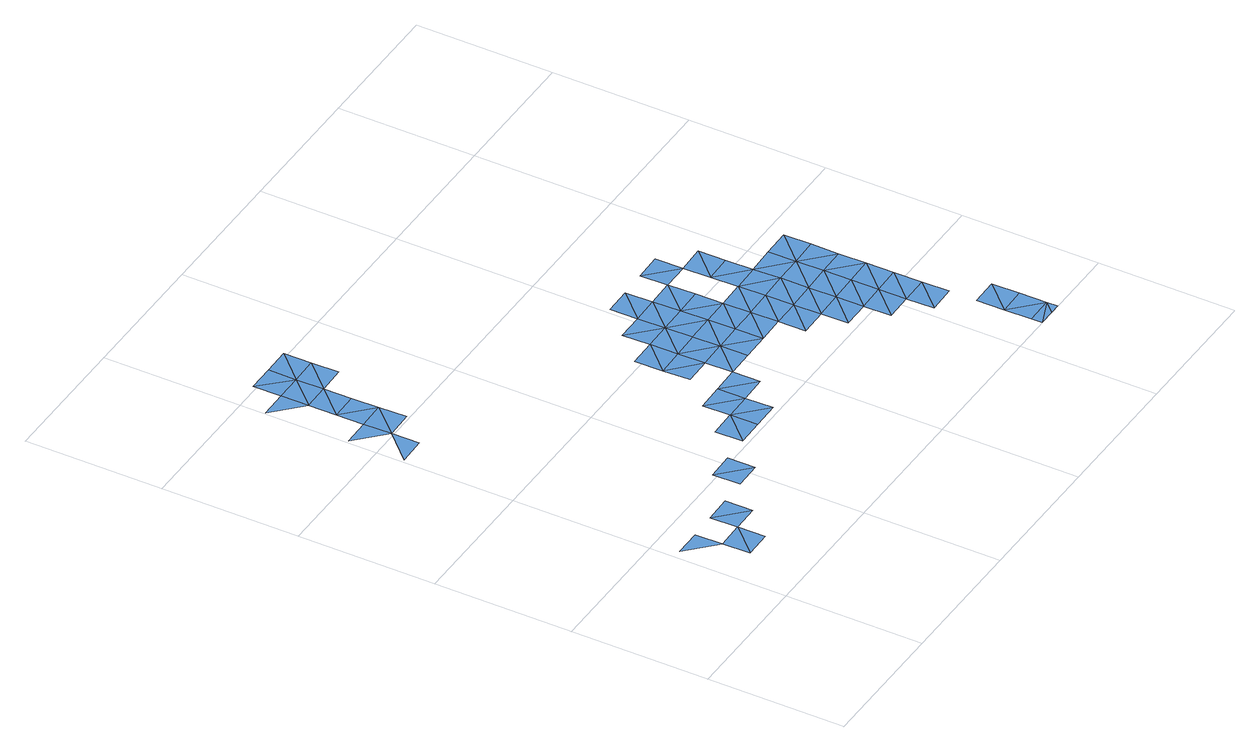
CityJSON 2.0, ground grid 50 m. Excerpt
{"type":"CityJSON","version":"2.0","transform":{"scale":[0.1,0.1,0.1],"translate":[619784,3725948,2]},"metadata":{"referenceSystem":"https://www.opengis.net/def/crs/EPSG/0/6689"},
"CityObjects":{
"waterbody1":{"type":"WaterBody","attributes":{"name":"福岡県津波浸水想定図","class":"1140","function":"2","WaterBodyTsunamiRiskAttribute.description":"1","WaterBodyTsunamiRiskAttribute.rank":"2"},"geometry":[{"type":"MultiSurface","lod":"1","boundaries":[[[0,1,2]],[[3,4,5]],[[5,6,3]],[[7,8,3]],[[8,7,9]],[[10,11,12]],[[13,11,10]],[[11,14,15]],[[11,16,14]],[[16,17,14]],[[16,18,17]]]}]},
"waterbody2":{"type":"WaterBody","attributes":{"name":"福岡県津波浸水想定図","class":"1140","function":"2","WaterBodyTsunamiRiskAttribute.description":"1","WaterBodyTsunamiRiskAttribute.rank":"3"},"geometry":[{"type":"MultiSurface","lod":"1","boundaries":[[[19,20,1]],[[21,20,19]],[[22,20,23]],[[22,23,24]],[[25,26,27]],[[27,28,25]],[[3,6,29]],[[29,7,3]],[[30,9,7]],[[10,9,30]],[[31,11,13]],[[31,16,11]],[[31,18,16]],[[32,18,31]],[[33,18,32]],[[34,35,36]],[[32,37,33]],[[35,38,37]],[[34,36,39]],[[37,40,33]],[[38,35,34]],[[41,39,42]],[[43,41,42]],[[37,38,40]],[[44,38,34]],[[34,39,45]],[[45,39,41]],[[44,34,45]],[[43,46,41]],[[40,38,47]],[[47,38,44]],[[48,40,47]],[[41,49,45]],[[49,44,45]],[[43,50,46]],[[48,47,51]],[[41,46,49]],[[49,52,44]]]}]},
"waterbody3":{"type":"WaterBody","attributes":{"name":"福岡県津波浸水想定図","class":"1140","function":"2","WaterBodyTsunamiRiskAttribute.description":"1","WaterBodyTsunamiRiskAttribute.rank":"1"},"geometry":[{"type":"MultiSurface","lod":"1","boundaries":[[[53,54,55]],[[56,57,55]],[[58,56,55]],[[59,60,61]],[[62,56,58]],[[55,63,58]],[[62,64,60]],[[65,64,62]],[[66,61,60]],[[62,58,65]],[[67,61,66]],[[60,64,66]],[[66,68,67]],[[66,64,69]],[[66,70,68]],[[69,70,66]],[[64,71,69]],[[72,12,73]],[[74,75,73]],[[76,74,73]],[[73,12,76]],[[12,11,76]],[[76,77,74]],[[15,77,76]],[[77,78,74]],[[76,11,15]],[[77,79,78]],[[15,14,77]],[[77,80,79]],[[77,14,81]],[[79,82,83]],[[80,77,81]],[[82,79,80]],[[14,17,81]],[[81,17,84]],[[80,81,85]],[[85,81,84]],[[18,86,17]],[[33,86,18]],[[85,87,88]],[[86,33,40]],[[48,89,86]],[[88,87,90]],[[86,40,48]],[[91,89,48]],[[87,89,92]],[[92,89,91]]]}]},
"waterbody4":{"type":"WaterBody","attributes":{"name":"福岡県津波浸水想定図","class":"1140","function":"2","WaterBodyTsunamiRiskAttribute.description":"1","WaterBodyTsunamiRiskAttribute.rank":"4"},"geometry":[{"type":"MultiSurface","lod":"1","boundaries":[[[32,93,37]],[[93,35,37]],[[94,95,96]],[[97,50,43]],[[98,94,96]],[[95,94,99]],[[100,101,99]],[[97,102,50]],[[94,98,103]],[[104,100,99]],[[99,94,104]],[[47,44,52]],[[47,105,51]],[[47,52,106]],[[47,106,105]]]}]}
},
"vertices":[
[34,407,3],[136,309,3],[134,409,3],[730,621,4],[630,619,4],[632,519,4],[732,521,4],[830,623,4],[728,721,5],[828,723,4],[928,725,5],[1026,827,5],[926,825,5],[1028,727,5],[1124,928,5],[1024,927,5],[1126,829,5],[1224,930,5],[1226,830,5],
[138,209,3],[236,311,3],[238,211,3],[234,411,3],[336,313,3],[334,413,3],[432,515,4],[434,415,4],[534,417,4],[532,517,4],[832,523,4],[930,625,4],[1128,729,5],[1228,731,5],[1326,832,5],[1430,634,5],[1330,632,5],[1332,533,5],[1328,732,5],[1428,734,6],[1432,534,5],[1426,834,8],[1532,536,6],[1434,434,5],[1534,436,5],[1528,736,7],[1530,636,6],[1632,538,6],[1526,836,8],[1424,934,5],[1630,638,7],[1634,438,5],[1524,936,8],[1628,738,7],
[15,1407,2],[115,1409,2],[113,1509,3],[111,1609,3],[11,1607,3],[211,1611,3],[5,1907,5],[107,1809,5],[105,1909,5],[109,1709,3],[213,1511,3],[207,1811,3],[209,1711,3],[205,1911,3],[103,2009,6],[203,2011,5],[305,1913,3],[303,2013,5],[307,1813,3],[826,823,5],[824,923,4],[922,1025,4],[822,1023,4],[924,925,4],[1022,1026,5],[920,1125,4],[1020,1126,4],[1120,1128,4],[1122,1028,5],[1118,1228,4],[1018,1226,4],[1222,1030,5],[1220,1130,4],[1324,932,5],[1320,1132,4],[1218,1230,4],[1322,1032,5],[1318,1232,4],[1422,1034,5],[1420,1134,5],
[1230,631,5],[1741,40,4],[1641,38,4],[1642,0,4],[1536,336,5],[1703,1,4],[1640,138,4],[1738,240,4],[1638,238,4],[1636,338,5],[1742,1,4],[1739,140,4],[1624,938,9],[1626,838,9]
]}
